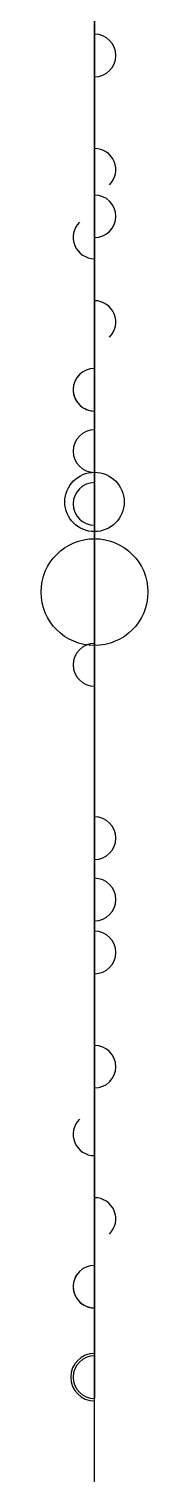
# Model space of a CAD drawing. Header units: millimetres. Extents: x 517 to 522, y -150 to 348.
# Drawn here: x 517.1 to 521.6, y -149.6 to -88.4 of the extents above; entities that cross this region are included whole.
import ezdxf

# ---------------------------------------------------------------- set-up
doc = ezdxf.new("R2010")
doc.units = ezdxf.units.MM
doc.layers.add('f', color=7, linetype='CONTINUOUS')

msp = doc.modelspace()

# ---------------------------------------------------------------- linework, layer by layer
at = {"layer": 'f'}
for p, q in [((519.396, -149.594, 143.903), (519.396, 348.406, 143.903)), ((519.396, -149.594, -462.597), (519.396, 348.406, -462.597)), ((519.396, -74.496, 55.844), (519.396, -88.581, 84.536)), ((519.396, -74.496, 17.344), (519.396, -88.581, 46.036)), ((519.396, -74.496, -175.156), (519.396, -88.581, -146.464)), ((519.396, -74.496, -213.656), (519.396, -88.581, -184.964)), ((519.396, -74.496, -98.156), (519.396, -88.581, -69.464)), ((519.396, -74.496, -136.656), (519.396, -88.581, -107.964)), ((519.396, -74.496, -59.656), (519.396, -88.581, -30.964)), ((519.396, -74.496, -21.156), (519.396, -88.581, 7.536)), ((519.396, -75.394, -444.097), (519.396, -99.108, -444.097)), ((519.396, -99.108, -446.097), (519.396, -75.394, -446.097)), ((519.396, -99.108, -407.597), (519.396, -75.394, -407.597)), ((519.396, -75.394, -405.597), (519.396, -99.108, -405.597)), ((519.396, -99.108, -369.097), (519.396, -75.394, -369.097)), ((519.396, -75.394, -367.097), (519.396, -99.108, -367.097)), ((519.396, -99.108, -330.597), (519.396, -75.394, -330.597)), ((519.396, -75.394, -328.597), (519.396, -99.108, -328.597)), ((519.396, -75.394, 94.903), (519.396, -99.108, 94.903)), ((519.396, -99.108, 92.903), (519.396, -75.394, 92.903)), ((519.396, -103.564, 54.403), (519.396, -75.394, 54.403)), ((519.396, -103.564, 15.903), (519.396, -75.394, 15.903)), ((519.396, -103.564, -176.597), (519.396, -75.394, -176.597)), ((519.396, -103.564, -215.097), (519.396, -75.394, -215.097)), ((519.396, -103.564, -99.597), (519.396, -75.394, -99.597)), ((519.396, -103.564, -138.097), (519.396, -75.394, -138.097)), ((519.396, -103.564, -61.097), (519.396, -75.394, -61.097)), ((519.396, -103.564, -22.597), (519.396, -75.394, -22.597)), ((519.396, -99.108, -253.597), (519.396, -75.394, -253.597)), ((519.396, -75.394, -251.597), (519.396, -99.108, -251.597)), ((519.396, -99.108, -292.097), (519.396, -75.394, -292.097)), ((519.396, -75.394, -290.097), (519.396, -99.108, -290.097)), ((519.396, -80.916, -440.656), (519.396, -88.581, -425.041)), ((519.396, -80.916, -402.156), (519.396, -88.581, -386.541)), ((519.396, -80.916, -325.156), (519.396, -88.581, -309.541)), ((519.396, -80.916, -363.656), (519.396, -88.581, -348.041)), ((519.396, -80.916, 98.344), (519.396, -88.581, 113.959)), ((519.396, -80.916, -286.656), (519.396, -88.581, -271.041)), ((519.396, -80.916, -248.156), (519.396, -88.581, -232.541)), ((519.396, -97.145, -442.097), (519.396, -81.813, -442.097)), ((519.396, -97.145, -403.597), (519.396, -81.813, -403.597)), ((519.396, -97.145, -326.597), (519.396, -81.813, -326.597)), ((519.396, -97.145, -365.097), (519.396, -81.813, -365.097)), ((519.396, -97.145, 96.903), (519.396, -81.813, 96.903)), ((519.396, -97.145, -288.097), (519.396, -81.813, -288.097)), ((519.396, -97.145, -249.597), (519.396, -81.813, -249.597)), ((519.396, -102.667, -445.538), (519.396, -88.581, -416.845)), ((519.396, -102.667, -407.038), (519.396, -88.581, -378.345)), ((519.396, -102.667, -368.538), (519.396, -88.581, -339.845)), ((519.396, -102.667, -330.038), (519.396, -88.581, -301.345)), ((519.396, -102.667, 93.462), (519.396, -88.581, 122.155)), ((519.396, -102.667, -253.038), (519.396, -88.581, -224.345)), ((519.396, -102.667, -291.538), (519.396, -88.581, -262.845)), ((519.396, -90.377, -425.041), (519.396, -98.042, -440.656)), ((519.396, -90.377, -415.964), (519.396, -104.462, -444.656)), ((519.396, -90.377, -377.464), (519.396, -104.462, -406.156)), ((519.396, -90.377, -386.541), (519.396, -98.042, -402.156)), ((519.396, -90.377, -338.964), (519.396, -104.462, -367.656)), ((519.396, -90.377, -309.541), (519.396, -98.042, -325.156)), ((519.396, -90.377, -300.464), (519.396, -104.462, -329.156)), ((519.396, -90.377, -348.041), (519.396, -98.042, -363.656)), ((519.396, -90.377, 113.959), (519.396, -98.042, 98.344)), ((519.396, -90.377, 123.036), (519.396, -104.462, 94.344)), ((519.396, -90.377, 84.536), (519.396, -104.462, 55.844)), ((519.396, -90.377, 46.036), (519.396, -104.462, 17.344)), ((519.396, -90.377, -146.464), (519.396, -104.462, -175.156)), ((519.396, -90.377, -184.964), (519.396, -104.462, -213.656)), ((519.396, -90.377, -69.464), (519.396, -104.462, -98.156)), ((519.396, -90.377, -107.964), (519.396, -104.462, -136.656)), ((519.396, -90.377, -30.964), (519.396, -104.462, -59.656)), ((519.396, -90.377, 7.536), (519.396, -104.462, -21.156)), ((519.396, -90.377, -271.041), (519.396, -98.042, -286.656)), ((519.396, -90.377, -223.464), (519.396, -104.462, -252.156)), ((519.396, -90.377, -232.541), (519.396, -98.042, -248.156)), ((519.396, -90.377, -261.964), (519.396, -104.462, -290.656)), ((519.396, -107.481, -403.23), (519.396, -93.396, -374.538)), ((519.396, -107.481, -326.23), (519.396, -93.396, -297.538)), ((519.396, -107.481, 97.27), (519.396, -93.396, 125.962)), ((519.396, -107.481, -249.23), (519.396, -93.396, -220.538)), ((519.396, -118.008, -413.597), (519.396, -94.294, -413.597)), ((519.396, -94.294, -411.597), (519.396, -118.008, -411.597)), ((519.396, -94.294, -373.097), (519.396, -122.464, -373.097)), ((519.396, -94.294, -296.097), (519.396, -122.464, -296.097)), ((519.396, -118.008, -336.597), (519.396, -94.294, -336.597)), ((519.396, -94.294, -334.597), (519.396, -118.008, -334.597)), ((519.396, -94.294, 127.403), (519.396, -122.464, 127.403)), ((519.396, -118.008, 86.903), (519.396, -94.294, 86.903)), ((519.396, -94.294, 88.903), (519.396, -118.008, 88.903)), ((519.396, -118.008, 48.403), (519.396, -94.294, 48.403)), ((519.396, -94.294, 50.403), (519.396, -118.008, 50.403)), ((519.396, -118.008, -105.597), (519.396, -94.294, -105.597)), ((519.396, -94.294, -103.597), (519.396, -118.008, -103.597)), ((519.396, -118.008, -67.097), (519.396, -94.294, -67.097)), ((519.396, -94.294, -65.097), (519.396, -118.008, -65.097)), ((519.396, -118.008, -182.597), (519.396, -94.294, -182.597)), ((519.396, -94.294, -180.597), (519.396, -118.008, -180.597)), ((519.396, -118.008, -144.097), (519.396, -94.294, -144.097)), ((519.396, -94.294, -142.097), (519.396, -118.008, -142.097)), ((519.396, -118.008, -28.597), (519.396, -94.294, -28.597)), ((519.396, -94.294, -26.597), (519.396, -118.008, -26.597)), ((519.396, -118.008, 9.903), (519.396, -94.294, 9.903)), ((519.396, -94.294, 11.903), (519.396, -118.008, 11.903)), ((519.396, -118.008, -259.597), (519.396, -94.294, -259.597)), ((519.396, -94.294, -257.597), (519.396, -118.008, -257.597)), ((519.396, -94.294, -219.097), (519.396, -122.464, -219.097)), ((519.396, -105.253, -437.191), (519.396, -95.36, -417.038)), ((519.396, -105.253, -360.191), (519.396, -95.36, -340.038)), ((519.396, -105.253, 63.309), (519.396, -95.36, 83.462)), ((519.396, -105.253, 24.809), (519.396, -95.36, 44.962)), ((519.396, -105.253, -129.191), (519.396, -95.36, -109.038)), ((519.396, -105.253, -90.691), (519.396, -95.36, -70.538)), ((519.396, -105.253, -206.191), (519.396, -95.36, -186.038)), ((519.396, -105.253, -167.691), (519.396, -95.36, -147.538)), ((519.396, -105.253, -52.191), (519.396, -95.36, -32.038)), ((519.396, -105.253, -13.691), (519.396, -95.36, 6.462)), ((519.396, -105.253, -283.191), (519.396, -95.36, -263.038)), ((519.396, -97.155, -416.156), (519.396, -107.049, -436.31)), ((519.396, -97.155, -339.156), (519.396, -107.049, -359.31)), ((519.396, -97.155, 84.344), (519.396, -107.049, 64.19)), ((519.396, -97.155, 45.844), (519.396, -107.049, 25.69)), ((519.396, -97.155, -108.156), (519.396, -107.049, -128.31)), ((519.396, -97.155, -69.656), (519.396, -107.049, -89.81)), ((519.396, -97.155, -185.156), (519.396, -107.049, -205.31)), ((519.396, -97.155, -146.656), (519.396, -107.049, -166.81)), ((519.396, -97.155, -31.156), (519.396, -107.049, -51.31)), ((519.396, -97.155, 7.344), (519.396, -107.049, -12.81)), ((519.396, -97.155, -262.156), (519.396, -107.049, -282.31)), ((519.396, -107.481, -432.653), (519.396, -99.816, -417.038)), ((519.396, -107.481, -355.653), (519.396, -99.816, -340.038)), ((519.396, -107.481, 67.847), (519.396, -99.816, 83.462)), ((519.396, -107.481, 29.347), (519.396, -99.816, 44.962)), ((519.396, -107.481, -163.153), (519.396, -99.816, -147.538)), ((519.396, -107.481, -201.653), (519.396, -99.816, -186.038)), ((519.396, -107.481, -86.153), (519.396, -99.816, -70.538)), ((519.396, -107.481, -124.653), (519.396, -99.816, -109.038)), ((519.396, -107.481, -47.653), (519.396, -99.816, -32.038)), ((519.396, -107.481, -9.153), (519.396, -99.816, 6.462)), ((519.396, -107.481, -278.653), (519.396, -99.816, -263.038)), ((519.396, -100.713, -415.597), (519.396, -116.045, -415.597)), ((519.396, -100.713, -338.597), (519.396, -116.045, -338.597)), ((519.396, -100.713, 84.903), (519.396, -116.045, 84.903)), ((519.396, -100.713, 46.403), (519.396, -116.045, 46.403)), ((519.396, -100.713, -146.097), (519.396, -116.045, -146.097)), ((519.396, -100.713, -184.597), (519.396, -116.045, -184.597)), ((519.396, -100.713, -69.097), (519.396, -116.045, -69.097)), ((519.396, -100.713, -107.597), (519.396, -116.045, -107.597)), ((519.396, -100.713, -30.597), (519.396, -116.045, -30.597)), ((519.396, -100.713, 7.903), (519.396, -116.045, 7.903)), ((519.396, -100.713, -261.597), (519.396, -116.045, -261.597)), ((519.396, -107.481, -440.849), (519.396, -121.567, -412.156)), ((519.396, -107.481, -363.849), (519.396, -121.567, -335.156)), ((519.396, -107.481, 59.651), (519.396, -121.567, 88.344)), ((519.396, -107.481, 21.151), (519.396, -121.567, 49.844)), ((519.396, -107.481, -171.349), (519.396, -121.567, -142.656)), ((519.396, -107.481, -209.849), (519.396, -121.567, -181.156)), ((519.396, -107.481, -94.349), (519.396, -121.567, -65.656)), ((519.396, -107.481, -132.849), (519.396, -121.567, -104.156)), ((519.396, -107.481, -55.849), (519.396, -121.567, -27.156)), ((519.396, -107.481, -17.349), (519.396, -121.567, 11.344)), ((519.396, -107.481, -286.849), (519.396, -121.567, -258.156)), ((519.396, -116.942, -417.038), (519.396, -109.277, -432.653)), ((519.396, -123.362, -413.038), (519.396, -109.277, -441.73)), ((519.396, -123.362, -374.538), (519.396, -109.277, -403.23)), ((519.396, -123.362, -336.038), (519.396, -109.277, -364.73)), ((519.396, -116.942, -340.038), (519.396, -109.277, -355.653)), ((519.396, -123.362, -297.538), (519.396, -109.277, -326.23)), ((519.396, -123.362, 125.962), (519.396, -109.277, 97.27)), ((519.396, -116.942, 83.462), (519.396, -109.277, 67.847)), ((519.396, -123.362, 87.462), (519.396, -109.277, 58.77)), ((519.396, -116.942, 44.962), (519.396, -109.277, 29.347)), ((519.396, -123.362, 48.962), (519.396, -109.277, 20.27)), ((519.396, -116.942, -147.538), (519.396, -109.277, -163.153)), ((519.396, -123.362, -143.538), (519.396, -109.277, -172.23)), ((519.396, -116.942, -186.038), (519.396, -109.277, -201.653)), ((519.396, -123.362, -182.038), (519.396, -109.277, -210.73)), ((519.396, -116.942, -70.538), (519.396, -109.277, -86.153)), ((519.396, -123.362, -66.538), (519.396, -109.277, -95.23)), ((519.396, -116.942, -109.038), (519.396, -109.277, -124.653)), ((519.396, -123.362, -105.038), (519.396, -109.277, -133.73)), ((519.396, -123.362, -28.038), (519.396, -109.277, -56.73)), ((519.396, -116.942, -32.038), (519.396, -109.277, -47.653)), ((519.396, -123.362, 10.462), (519.396, -109.277, -18.23)), ((519.396, -116.942, 6.462), (519.396, -109.277, -9.153)), ((519.396, -123.362, -220.538), (519.396, -109.277, -249.23)), ((519.396, -116.942, -263.038), (519.396, -109.277, -278.653)), ((519.396, -123.362, -259.038), (519.396, -109.277, -287.73)), ((519.396, -112.296, -444.656), (519.396, -126.381, -415.964)), ((519.396, -112.296, -367.656), (519.396, -126.381, -338.964)), ((519.396, -112.296, -175.156), (519.396, -126.381, -146.464)), ((519.396, -112.296, -213.656), (519.396, -126.381, -184.964)), ((519.396, -112.296, -98.156), (519.396, -126.381, -69.464)), ((519.396, -112.296, -290.656), (519.396, -126.381, -261.964)), ((519.396, -141.364, -446.097), (519.396, -113.194, -446.097)), ((519.396, -113.194, -405.597), (519.396, -136.908, -405.597)), ((519.396, -136.908, -407.597), (519.396, -113.194, -407.597)), ((519.396, -141.364, -369.097), (519.396, -113.194, -369.097)), ((519.396, -136.908, -330.597), (519.396, -113.194, -330.597)), ((519.396, -113.194, -328.597), (519.396, -136.908, -328.597)), ((519.396, -113.194, 94.903), (519.396, -136.908, 94.903)), ((519.396, -136.908, 92.903), (519.396, -113.194, 92.903)), ((519.396, -113.194, 56.403), (519.396, -136.908, 56.403)), ((519.396, -136.908, 54.403), (519.396, -113.194, 54.403)), ((519.396, -113.194, 17.903), (519.396, -136.908, 17.903)), ((519.396, -136.908, 15.903), (519.396, -113.194, 15.903)), ((519.396, -141.364, -176.597), (519.396, -113.194, -176.597)), ((519.396, -141.364, -215.097), (519.396, -113.194, -215.097)), ((519.396, -141.364, -99.597), (519.396, -113.194, -99.597)), ((519.396, -136.908, -138.097), (519.396, -113.194, -138.097)), ((519.396, -113.194, -136.097), (519.396, -136.908, -136.097)), ((519.396, -113.194, -59.097), (519.396, -136.908, -59.097)), ((519.396, -136.908, -61.097), (519.396, -113.194, -61.097)), ((519.396, -113.194, -20.597), (519.396, -136.908, -20.597)), ((519.396, -136.908, -22.597), (519.396, -113.194, -22.597)), ((519.396, -136.908, -253.597), (519.396, -113.194, -253.597)), ((519.396, -113.194, -251.597), (519.396, -136.908, -251.597)), ((519.396, -141.364, -292.097), (519.396, -113.194, -292.097)), ((519.396, -114.26, -402.156), (519.396, -124.153, -382.003)), ((519.396, -114.26, -325.156), (519.396, -124.153, -305.003)), ((519.396, -114.26, 98.344), (519.396, -124.153, 118.497)), ((519.396, -114.26, 59.844), (519.396, -124.153, 79.997)), ((519.396, -114.26, 21.344), (519.396, -124.153, 41.497)), ((519.396, -114.26, -132.656), (519.396, -124.153, -112.503)), ((519.396, -114.26, -55.656), (519.396, -124.153, -35.503)), ((519.396, -114.26, -17.156), (519.396, -124.153, 2.997)), ((519.396, -114.26, -248.156), (519.396, -124.153, -228.003)), ((519.396, -125.949, -382.884), (519.396, -116.055, -403.038)), ((519.396, -125.949, -305.884), (519.396, -116.055, -326.038)), ((519.396, -125.949, 117.616), (519.396, -116.055, 97.462)), ((519.396, -125.949, 79.116), (519.396, -116.055, 58.962)), ((519.396, -125.949, 40.616), (519.396, -116.055, 20.462)), ((519.396, -125.949, -113.384), (519.396, -116.055, -133.538)), ((519.396, -125.949, -36.384), (519.396, -116.055, -56.538)), ((519.396, -125.949, 2.116), (519.396, -116.055, -18.038)), ((519.396, -125.949, -228.884), (519.396, -116.055, -249.038)), ((519.396, -118.716, -402.156), (519.396, -126.381, -386.541)), ((519.396, -118.716, -325.156), (519.396, -126.381, -309.541)), ((519.396, -118.716, 98.344), (519.396, -126.381, 113.959)), ((519.396, -118.716, 59.844), (519.396, -126.381, 75.459)), ((519.396, -118.716, 21.344), (519.396, -126.381, 36.959)), ((519.396, -118.716, -132.656), (519.396, -126.381, -117.041)), ((519.396, -118.716, -55.656), (519.396, -126.381, -40.041)), ((519.396, -118.716, -17.156), (519.396, -126.381, -1.541)), ((519.396, -118.716, -248.156), (519.396, -126.381, -232.541)), ((519.396, -134.945, -403.597), (519.396, -119.613, -403.597)), ((519.396, -134.945, -326.597), (519.396, -119.613, -326.597)), ((519.396, -134.945, 96.903), (519.396, -119.613, 96.903)), ((519.396, -134.945, 58.403), (519.396, -119.613, 58.403)), ((519.396, -134.945, 19.903), (519.396, -119.613, 19.903)), ((519.396, -134.945, -134.097), (519.396, -119.613, -134.097)), ((519.396, -134.945, -57.097), (519.396, -119.613, -57.097)), ((519.396, -134.945, -18.597), (519.396, -119.613, -18.597)), ((519.396, -134.945, -249.597), (519.396, -119.613, -249.597)), ((519.396, -140.467, -407.038), (519.396, -126.381, -378.345)), ((519.396, -140.467, -330.038), (519.396, -126.381, -301.345)), ((519.396, -140.467, 93.462), (519.396, -126.381, 122.155)), ((519.396, -140.467, 54.962), (519.396, -126.381, 83.655)), ((519.396, -140.467, 16.462), (519.396, -126.381, 45.155)), ((519.396, -140.467, -137.538), (519.396, -126.381, -108.845)), ((519.396, -140.467, -60.538), (519.396, -126.381, -31.845)), ((519.396, -140.467, -22.038), (519.396, -126.381, 6.655)), ((519.396, -140.467, -253.038), (519.396, -126.381, -224.345)), ((519.396, -128.177, -415.964), (519.396, -142.262, -444.656)), ((519.396, -128.177, -386.541), (519.396, -135.842, -402.156)), ((519.396, -128.177, -377.464), (519.396, -142.262, -406.156)), ((519.396, -128.177, -300.464), (519.396, -142.262, -329.156)), ((519.396, -128.177, -309.541), (519.396, -135.842, -325.156)), ((519.396, -128.177, -338.964), (519.396, -142.262, -367.656)), ((519.396, -128.177, 123.036), (519.396, -142.262, 94.344)), ((519.396, -128.177, 113.959), (519.396, -135.842, 98.344)), ((519.396, -128.177, 75.459), (519.396, -135.842, 59.844)), ((519.396, -128.177, 84.536), (519.396, -142.262, 55.844)), ((519.396, -128.177, 36.959), (519.396, -135.842, 21.344)), ((519.396, -128.177, 46.036), (519.396, -142.262, 17.344)), ((519.396, -128.177, -107.964), (519.396, -142.262, -136.656)), ((519.396, -128.177, -117.041), (519.396, -135.842, -132.656)), ((519.396, -128.177, -146.464), (519.396, -142.262, -175.156)), ((519.396, -128.177, -184.964), (519.396, -142.262, -213.656)), ((519.396, -128.177, -69.464), (519.396, -142.262, -98.156)), ((519.396, -128.177, -30.964), (519.396, -142.262, -59.656)), ((519.396, -128.177, -40.041), (519.396, -135.842, -55.656)), ((519.396, -128.177, 7.536), (519.396, -142.262, -21.156)), ((519.396, -128.177, -1.541), (519.396, -135.842, -17.156)), ((519.396, -128.177, -261.964), (519.396, -142.262, -290.656)), ((519.396, -128.177, -232.541), (519.396, -135.842, -248.156)), ((519.396, -128.177, -223.464), (519.396, -142.262, -252.156)), ((519.396, -144.281, -439.693), (519.396, -131.196, -413.038)), ((519.396, -144.281, -401.193), (519.396, -131.196, -374.538)), ((519.396, -144.281, -362.693), (519.396, -131.196, -336.038)), ((519.396, -144.281, -324.193), (519.396, -131.196, -297.538)), ((519.396, -144.281, 99.307), (519.396, -131.196, 125.962)), ((519.396, -144.281, 60.807), (519.396, -131.196, 87.462)), ((519.396, -144.281, 22.307), (519.396, -131.196, 48.962)), ((519.396, -144.281, -93.193), (519.396, -131.196, -66.538)), ((519.396, -144.281, -170.193), (519.396, -131.196, -143.538)), ((519.396, -144.281, -131.693), (519.396, -131.196, -105.038)), ((519.396, -144.281, -208.693), (519.396, -131.196, -182.038)), ((519.396, -144.281, -54.693), (519.396, -131.196, -28.038)), ((519.396, -144.281, -16.193), (519.396, -131.196, 10.462)), ((519.396, -144.281, -247.193), (519.396, -131.196, -220.538)), ((519.396, -144.281, -285.693), (519.396, -131.196, -259.038)), ((519.396, -132.991, -412.156), (519.396, -146.077, -438.812)), ((519.396, -132.991, -373.656), (519.396, -146.077, -400.312)), ((519.396, -132.991, -335.156), (519.396, -146.077, -361.812)), ((519.396, -132.991, -296.656), (519.396, -146.077, -323.312)), ((519.396, -132.991, 126.844), (519.396, -146.077, 100.188)), ((519.396, -132.991, 88.344), (519.396, -146.077, 61.688)), ((519.396, -132.991, 49.844), (519.396, -146.077, 23.188)), ((519.396, -132.991, -65.656), (519.396, -146.077, -92.312)), ((519.396, -132.991, -142.656), (519.396, -146.077, -169.312)), ((519.396, -132.991, -104.156), (519.396, -146.077, -130.812)), ((519.396, -132.991, -181.156), (519.396, -146.077, -207.812)), ((519.396, -132.991, -27.156), (519.396, -146.077, -53.812)), ((519.396, -132.991, 11.344), (519.396, -146.077, -15.312)), ((519.396, -132.991, -219.656), (519.396, -146.077, -246.312)), ((519.396, -132.991, -258.156), (519.396, -146.077, -284.812)), ((519.396, -136.55, -411.597), (519.396, -145.179, -411.597)), ((519.396, -145.179, -413.597), (519.396, -136.55, -413.597)), ((519.396, -136.55, -373.097), (519.396, -145.179, -373.097)), ((519.396, -145.179, -375.097), (519.396, -136.55, -375.097)), ((519.396, -145.179, -298.097), (519.396, -136.55, -298.097)), ((519.396, -136.55, -296.097), (519.396, -145.179, -296.097)), ((519.396, -145.179, -336.597), (519.396, -136.55, -336.597)), ((519.396, -136.55, -334.597), (519.396, -145.179, -334.597)), ((519.396, -145.179, 125.403), (519.396, -136.55, 125.403)), ((519.396, -136.55, 127.403), (519.396, -145.179, 127.403)), ((519.396, -145.179, 86.903), (519.396, -136.55, 86.903)), ((519.396, -136.55, 88.903), (519.396, -145.179, 88.903)), ((519.396, -145.179, 48.403), (519.396, -136.55, 48.403)), ((519.396, -136.55, 50.403), (519.396, -145.179, 50.403)), ((519.396, -145.179, -182.597), (519.396, -136.55, -182.597)), ((519.396, -136.55, -180.597), (519.396, -145.179, -180.597)), ((519.396, -145.179, -105.597), (519.396, -136.55, -105.597)), ((519.396, -136.55, -103.597), (519.396, -145.179, -103.597)), ((519.396, -145.179, -144.097), (519.396, -136.55, -144.097)), ((519.396, -136.55, -142.097), (519.396, -145.179, -142.097)), ((519.396, -145.179, -67.097), (519.396, -136.55, -67.097)), ((519.396, -136.55, -65.097), (519.396, -145.179, -65.097)), ((519.396, -145.179, -28.597), (519.396, -136.55, -28.597)), ((519.396, -136.55, -26.597), (519.396, -145.179, -26.597)), ((519.396, -145.179, 9.903), (519.396, -136.55, 9.903)), ((519.396, -136.55, 11.903), (519.396, -145.179, 11.903)), ((519.396, -145.179, -259.597), (519.396, -136.55, -259.597)), ((519.396, -136.55, -257.597), (519.396, -145.179, -257.597)), ((519.396, -145.179, -221.097), (519.396, -136.55, -221.097)), ((519.396, -136.55, -219.097), (519.396, -145.179, -219.097)), ((519.396, -144.281, -430.616), (519.396, -137.616, -417.038)), ((519.396, -144.281, -392.116), (519.396, -137.616, -378.538)), ((519.396, -144.281, -353.616), (519.396, -137.616, -340.038)), ((519.396, -144.281, -315.116), (519.396, -137.616, -301.538)), ((519.396, -144.281, 108.384), (519.396, -137.616, 121.962)), ((519.396, -144.281, 69.884), (519.396, -137.616, 83.462)), ((519.396, -144.281, 31.384), (519.396, -137.616, 44.962)), ((519.396, -144.281, -161.116), (519.396, -137.616, -147.538)), ((519.396, -144.281, -84.116), (519.396, -137.616, -70.538)), ((519.396, -144.281, -122.616), (519.396, -137.616, -109.038)), ((519.396, -144.281, -199.616), (519.396, -137.616, -186.038)), ((519.396, -144.281, -45.616), (519.396, -137.616, -32.038)), ((519.396, -144.281, -7.116), (519.396, -137.616, 6.462)), ((519.396, -144.281, -238.116), (519.396, -137.616, -224.538)), ((519.396, -144.281, -276.616), (519.396, -137.616, -263.038)), ((519.396, -138.513, -415.597), (519.396, -145.179, -415.597)), ((519.396, -138.513, -377.097), (519.396, -145.179, -377.097)), ((519.396, -138.513, -338.597), (519.396, -145.179, -338.597)), ((519.396, -138.513, -300.097), (519.396, -145.179, -300.097)), ((519.396, -138.513, 123.403), (519.396, -145.179, 123.403)), ((519.396, -138.513, 84.903), (519.396, -145.179, 84.903)), ((519.396, -138.513, 46.403), (519.396, -145.179, 46.403)), ((519.396, -138.513, -146.097), (519.396, -145.179, -146.097)), ((519.396, -138.513, -69.097), (519.396, -145.179, -69.097)), ((519.396, -138.513, -107.597), (519.396, -145.179, -107.597)), ((519.396, -138.513, -184.597), (519.396, -145.179, -184.597)), ((519.396, -138.513, -30.597), (519.396, -145.179, -30.597)), ((519.396, -138.513, 7.903), (519.396, -145.179, 7.903)), ((519.396, -138.513, -223.097), (519.396, -145.179, -223.097)), ((519.396, -138.513, -261.597), (519.396, -145.179, -261.597)), ((519.396, -146.179, -416.597), (519.396, -146.179, -430.175)), ((519.396, -146.179, -378.097), (519.396, -146.179, -391.675)), ((519.396, -146.179, -339.597), (519.396, -146.179, -353.175)), ((519.396, -146.179, -301.097), (519.396, -146.179, -314.675)), ((519.396, -146.179, 122.403), (519.396, -146.179, 108.825)), ((519.396, -146.179, 83.903), (519.396, -146.179, 70.325)), ((519.396, -146.179, 45.403), (519.396, -146.179, 31.825)), ((519.396, -146.179, -147.097), (519.396, -146.179, -160.675)), ((519.396, -146.179, -70.097), (519.396, -146.179, -83.675)), ((519.396, -146.179, -108.597), (519.396, -146.179, -122.175)), ((519.396, -146.179, -185.597), (519.396, -146.179, -199.175)), ((519.396, -146.179, -31.597), (519.396, -146.179, -45.175)), ((519.396, -146.179, 6.903), (519.396, -146.179, -6.675)), ((519.396, -146.179, -224.097), (519.396, -146.179, -237.675)), ((519.396, -146.179, -262.597), (519.396, -146.179, -276.175)), ((519.396, -149.594, -462.597), (519.396, -149.594, 143.903))]:
    msp.add_line(p, q, dxfattribs=at)
for centre, radius in [((519.396, -108.294, -138.597), 1.25), ((519.396, -112.094, 133.903), 2.25), ((519.396, -112.094, -452.597), 2.25)]:
    msp.add_circle(centre, radius, dxfattribs=at)
for centre, radius, start, end in [((519.396, -89.479, -425.482), 0.898, -90, 90), ((519.396, -89.479, -416.405), 0.898, -90, 90), ((519.396, -89.479, -377.905), 0.898, -90, 90), ((519.396, -89.479, -386.982), 0.898, -90, 90), ((519.396, -89.479, -339.405), 0.898, -90, 90), ((519.396, -89.479, -309.982), 0.898, -90, 90), ((519.396, -89.479, -300.905), 0.898, -90, 90), ((519.396, -89.479, -348.482), 0.898, -90, 90), ((519.396, -89.479, 113.518), 0.898, -90, 90), ((519.396, -89.479, 122.595), 0.898, -90, 90), ((519.396, -89.479, 84.095), 0.898, -90, 90), ((519.396, -89.479, 45.595), 0.898, -90, 90), ((519.396, -89.479, -146.905), 0.898, -90, 90), ((519.396, -89.479, -185.405), 0.898, -90, 90), ((519.396, -89.479, -69.905), 0.898, -90, 90), ((519.396, -89.479, -108.405), 0.898, -90, 90), ((519.396, -89.479, -31.405), 0.898, -90, 90), ((519.396, -89.479, 7.095), 0.898, -90, 90), ((519.396, -89.479, -271.482), 0.898, -90, 90), ((519.396, -89.479, -223.905), 0.898, -90, 90), ((519.396, -89.479, -232.982), 0.898, -90, 90), ((519.396, -89.479, -262.405), 0.898, -90, 90), ((519.396, -94.294, -374.097), 0.898, -45.00001, 90), ((519.396, -94.294, -297.097), 0.898, -45.00001, 90), ((519.396, -94.294, 126.403), 0.898, -45.00001, 90), ((519.396, -94.294, -220.097), 0.898, -45.00001, 90), ((519.396, -94.294, -412.597), 0.000000129, -45, 135), ((519.396, -94.294, -335.597), 0.000000129, -45, 135), ((519.396, -94.294, 87.903), 0.000000129, -45, 135), ((519.396, -94.294, 49.403), 0.000000129, -45, 135), ((519.396, -94.294, -104.597), 0.000000129, -45, 135), ((519.396, -94.294, -66.097), 0.000000129, -45, 135), ((519.396, -94.294, -181.597), 0.000000129, -45, 135), ((519.396, -94.294, -143.097), 0.000000129, -45, 135), ((519.396, -94.294, -27.597), 0.000000129, -45, 135), ((519.396, -94.294, 10.903), 0.000000129, -45, 135), ((519.396, -94.294, -258.597), 0.000000129, -45, 135), ((519.396, -96.257, -416.597), 0.898, -90, 90), ((519.396, -96.257, -339.597), 0.898, -90, 90), ((519.396, -96.257, 83.903), 0.898, -90, 90), ((519.396, -96.257, 45.403), 0.898, -90, 90), ((519.396, -96.257, -108.597), 0.898, -90, 90), ((519.396, -96.257, -70.097), 0.898, -90, 90), ((519.396, -96.257, -185.597), 0.898, -90, 90), ((519.396, -96.257, -147.097), 0.898, -90, 90), ((519.396, -96.257, -31.597), 0.898, -90, 90), ((519.396, -96.257, 6.903), 0.898, -90, 90), ((519.396, -96.257, -262.597), 0.898, -90, 90), ((519.396, -97.145, -441.097), 0.898, 134.99999, -90), ((519.396, -97.145, -402.597), 0.898, 134.99999, -90), ((519.396, -97.145, -325.597), 0.898, 134.99999, -90), ((519.396, -97.145, -364.097), 0.898, 134.99999, -90), ((519.396, -97.145, 97.903), 0.898, 134.99999, -90), ((519.396, -97.145, -287.097), 0.898, 135.00005, -90), ((519.396, -97.145, -248.597), 0.898, 134.99999, -90), ((519.396, -99.108, -445.097), 0.000000129, 135, -45), ((519.396, -99.108, -406.597), 0.000000129, 134.99967, -45), ((519.396, -99.108, -368.097), 0.000000129, 134.99967, -45), ((519.396, -99.108, -329.597), 0.000000129, 134.99967, -45), ((519.396, -99.108, 93.903), 0.000000129, 135, -45), ((519.396, -99.108, -252.597), 0.000000129, 134.99967, -45), ((519.396, -99.108, -291.097), 0.000000129, 134.99968, -45), ((519.396, -100.713, -416.597), 0.898, -44.99963, 90), ((519.396, -100.713, -339.597), 0.898, -44.99963, 90), ((519.396, -100.713, 83.903), 0.898, -45.00026, 90), ((519.396, -100.713, 45.403), 0.898, -44.99995, 90), ((519.396, -100.713, -147.097), 0.898, -44.99995, 90), ((519.396, -100.713, -185.597), 0.898, -44.99963, 90), ((519.396, -100.713, -70.097), 0.898, -45.00026, 90), ((519.396, -100.713, -108.597), 0.898, -44.99995, 90), ((519.396, -100.713, -31.597), 0.898, -44.99995, 90), ((519.396, -100.713, 6.903), 0.898, -44.99995, 90), ((519.396, -100.713, -262.597), 0.898, -44.99963, 90), ((519.396, -103.564, -445.097), 0.898, 90, -90), ((519.396, -103.564, -406.597), 0.898, 90, -90), ((519.396, -103.564, -368.097), 0.898, 90, -90), ((519.396, -103.564, -329.597), 0.898, 90, -90), ((519.396, -103.564, 93.903), 0.898, 90, -90), ((519.396, -103.564, -252.597), 0.898, 90, -90), ((519.396, -103.564, -291.097), 0.898, 90, -90), ((519.396, -103.564, 55.403), 0.898, 135.00005, -90), ((519.396, -103.564, 16.903), 0.898, 135.00005, -90), ((519.396, -103.564, -175.597), 0.898, 135.00005, -90), ((519.396, -103.564, -214.097), 0.898, 135.00005, -90), ((519.396, -103.564, -98.597), 0.898, 135.00005, -90), ((519.396, -103.564, -137.097), 0.898, 135.00036, -90), ((519.396, -103.564, -60.097), 0.898, 135.00037, -90), ((519.396, -103.564, -21.597), 0.898, 135.00005, -90), ((519.396, -106.151, -436.751), 0.898, 90, -90), ((519.396, -106.151, -359.751), 0.898, 90, -90), ((519.396, -106.151, 63.749), 0.898, 90, -90), ((519.396, -106.151, 25.249), 0.898, 90, -90), ((519.396, -106.151, -128.751), 0.898, 90, -90), ((519.396, -106.151, -90.251), 0.898, 90, -90), ((519.396, -106.151, -205.751), 0.898, 90, -90), ((519.396, -106.151, -167.251), 0.898, 90, -90), ((519.396, -106.151, -51.751), 0.898, 90, -90), ((519.396, -106.151, -13.251), 0.898, 90, -90), ((519.396, -106.151, -282.751), 0.898, 90, -90), ((519.396, -108.379, -432.212), 0.898, 90, -90), ((519.396, -108.379, -441.289), 0.898, 90, -90), ((519.396, -108.379, -402.789), 0.898, 90, -90), ((519.396, -108.379, -364.289), 0.898, 90, -90), ((519.396, -108.379, -355.212), 0.898, 90, -90), ((519.396, -108.379, -325.789), 0.898, 90, -90), ((519.396, -108.379, 97.711), 0.898, 90, -90), ((519.396, -108.379, 68.288), 0.898, 90, -90), ((519.396, -108.379, 59.211), 0.898, 90, -90), ((519.396, -108.379, 29.788), 0.898, 90, -90), ((519.396, -108.379, 20.711), 0.898, 90, -90), ((519.396, -108.379, -162.712), 0.898, 90, -90), ((519.396, -108.379, -171.789), 0.898, 90, -90), ((519.396, -108.379, -201.212), 0.898, 90, -90), ((519.396, -108.379, -210.289), 0.898, 90, -90), ((519.396, -108.379, -85.712), 0.898, 90, -90), ((519.396, -108.379, -94.789), 0.898, 90, -90), ((519.396, -108.379, -124.212), 0.898, 90, -90), ((519.396, -108.379, -133.289), 0.898, 90, -90), ((519.396, -108.379, -56.289), 0.898, 90, -90), ((519.396, -108.379, -47.212), 0.898, 90, -90), ((519.396, -108.379, -17.789), 0.898, 90, -90), ((519.396, -108.379, -8.712), 0.898, 90, -90), ((519.396, -108.379, -248.789), 0.898, 90, -90), ((519.396, -108.379, -278.212), 0.898, 90, -90), ((519.396, -108.379, -287.289), 0.898, 90, -90), ((519.396, -113.194, -445.097), 0.000000129, 90, 135), ((519.396, -113.194, -406.597), 0.000000129, -45, 135), ((519.396, -113.194, -368.097), 0.000000129, 90, 135), ((519.396, -113.194, -329.597), 0.000000129, -45, 135), ((519.396, -113.194, 93.903), 0.000000129, -44.99963, 135), ((519.396, -113.194, 55.403), 0.000000129, -45, 135), ((519.396, -113.194, 16.903), 0.000000129, -45.00057, 135), ((519.396, -113.194, -175.597), 0.000000129, 90, 135), ((519.396, -113.194, -214.097), 0.000000129, 90, 135), ((519.396, -113.194, -98.597), 0.000000129, 90, 135), ((519.396, -113.194, -137.097), 0.000000129, -45, 135), ((519.396, -113.194, -60.097), 0.000000129, -45, 135), ((519.396, -113.194, -21.597), 0.000000129, -45, 135), ((519.396, -113.194, -252.597), 0.000000129, -45, 135), ((519.396, -113.194, -291.097), 0.000000129, 90, 135), ((519.396, -115.157, -402.597), 0.898, 90, -90), ((519.396, -115.157, -325.597), 0.898, 90, -90), ((519.396, -115.157, 97.903), 0.898, 90, -90), ((519.396, -115.157, 59.403), 0.898, 90, -90), ((519.396, -115.157, 20.903), 0.898, 90, -90), ((519.396, -115.157, -133.097), 0.898, 90, -90), ((519.396, -115.157, -56.097), 0.898, 90, -90), ((519.396, -115.157, -17.597), 0.898, 90, -90), ((519.396, -115.157, -248.597), 0.898, 90, -90), ((519.396, -116.045, -416.597), 0.000000129, -90, -45), ((519.396, -116.045, -339.597), 0.000000129, -90, -45), ((519.396, -116.045, 83.903), 0.000000129, -90, -45), ((519.396, -116.045, 45.403), 0.000000129, -90, -45), ((519.396, -116.045, -147.097), 0.000000129, -90, -45), ((519.396, -116.045, -185.597), 0.000000129, -90, -45), ((519.396, -116.045, -70.097), 0.000000129, -90, -45), ((519.396, -116.045, -108.597), 0.000000129, -90, -45), ((519.396, -116.045, -31.597), 0.000000129, -90, -45), ((519.396, -116.045, 6.903), 0.000000129, -90, -45), ((519.396, -116.045, -262.597), 0.000000129, -90, -45), ((519.396, -118.008, -412.597), 0.000000129, 135, -45), ((519.396, -118.008, -335.597), 0.000000129, 135, -45), ((519.396, -118.008, 87.903), 0.000000129, 135, -45), ((519.396, -118.008, 49.403), 0.000000129, 135, -45), ((519.396, -118.008, -104.597), 0.000000129, 135, -45), ((519.396, -118.008, -66.097), 0.000000129, 135, -45), ((519.396, -118.008, -181.597), 0.000000129, 135, -45), ((519.396, -118.008, -143.097), 0.000000129, 135, -45), ((519.396, -118.008, -27.597), 0.000000129, 134.99942, -45), ((519.396, -118.008, 10.903), 0.000000129, 135, -45), ((519.396, -118.008, -258.597), 0.000000129, 135, -45), ((519.396, -119.613, -402.597), 0.000000129, 90, 135), ((519.396, -119.613, -325.597), 0.000000129, 90, 135), ((519.396, -119.613, 97.903), 0.000000129, 90, 135), ((519.396, -119.613, 59.403), 0.000000129, 90, 135), ((519.396, -119.613, 20.903), 0.000000129, 90, 135), ((519.396, -119.613, -133.097), 0.000000129, 90, 135), ((519.396, -119.613, -56.097), 0.000000129, 90, 135), ((519.396, -119.613, -17.597), 0.000000129, 90, 135), ((519.396, -119.613, -248.597), 0.000000129, 90, 135), ((519.396, -122.464, -412.597), 0.898, -90, 90), ((519.396, -122.464, -335.597), 0.898, -90, 90), ((519.396, -122.464, 87.903), 0.898, -90, 90), ((519.396, -122.464, 49.403), 0.898, -90, 90), ((519.396, -122.464, -143.097), 0.898, -90, 90), ((519.396, -122.464, -181.597), 0.898, -90, 90), ((519.396, -122.464, -66.097), 0.898, -90, 90), ((519.396, -122.464, -104.597), 0.898, -90, 90), ((519.396, -122.464, -27.597), 0.898, -90, 90), ((519.396, -122.464, 10.903), 0.898, -90, 90), ((519.396, -122.464, -258.597), 0.898, -90, 90), ((519.396, -122.464, -374.097), 0.000000129, -90, -45), ((519.396, -122.464, -297.097), 0.000000129, -90, -45), ((519.396, -122.464, 126.403), 0.000000129, -90, -45), ((519.396, -122.464, -220.097), 0.000000129, -90, -45), ((519.396, -125.051, -382.443), 0.898, -90, 90), ((519.396, -125.051, -305.443), 0.898, -90, 90), ((519.396, -125.051, 118.057), 0.898, -90, 90), ((519.396, -125.051, 79.557), 0.898, -90, 90), ((519.396, -125.051, 41.057), 0.898, -90, 90), ((519.396, -125.051, -112.943), 0.898, -90, 90), ((519.396, -125.051, -35.943), 0.898, -90, 90), ((519.396, -125.051, 2.557), 0.898, -90, 90), ((519.396, -125.051, -228.443), 0.898, -90, 90), ((519.396, -127.279, -416.405), 0.898, -90, 90), ((519.396, -127.279, -386.982), 0.898, -90, 90), ((519.396, -127.279, -377.905), 0.898, -90, 90), ((519.396, -127.279, -300.905), 0.898, -90, 90), ((519.396, -127.279, -309.982), 0.898, -90, 90), ((519.396, -127.279, -339.405), 0.898, -90, 90), ((519.396, -127.279, 122.595), 0.898, -90, 90), ((519.396, -127.279, 113.518), 0.898, -90, 90), ((519.396, -127.279, 75.018), 0.898, -90, 90), ((519.396, -127.279, 84.095), 0.898, -90, 90), ((519.396, -127.279, 36.518), 0.898, -90, 90), ((519.396, -127.279, 45.595), 0.898, -90, 90), ((519.396, -127.279, -108.405), 0.898, -90, 90), ((519.396, -127.279, -117.482), 0.898, -90, 90), ((519.396, -127.279, -146.905), 0.898, -90, 90), ((519.396, -127.279, -185.405), 0.898, -90, 90), ((519.396, -127.279, -69.905), 0.898, -90, 90), ((519.396, -127.279, -31.405), 0.898, -90, 90), ((519.396, -127.279, -40.482), 0.898, -90, 90), ((519.396, -127.279, 7.095), 0.898, -90, 90), ((519.396, -127.279, -1.982), 0.898, -90, 90), ((519.396, -127.279, -262.405), 0.898, -90, 90), ((519.396, -127.279, -232.982), 0.898, -90, 90), ((519.396, -127.279, -223.905), 0.898, -90, 90), ((519.396, -132.094, -412.597), 0.898, -90, 90), ((519.396, -132.094, -374.097), 0.898, -90, 90), ((519.396, -132.094, -335.597), 0.898, -90, 90), ((519.396, -132.094, -297.097), 0.898, -90, 90), ((519.396, -132.094, 126.403), 0.898, -90, 90), ((519.396, -132.094, 87.903), 0.898, -90, 90), ((519.396, -132.094, 49.403), 0.898, -90, 90), ((519.396, -132.094, -66.097), 0.898, -90, 90), ((519.396, -132.094, -143.097), 0.898, -90, 90), ((519.396, -132.094, -104.597), 0.898, -90, 90), ((519.396, -132.094, -181.597), 0.898, -90, 90), ((519.396, -132.094, -27.597), 0.898, -90, 90), ((519.396, -132.094, 10.903), 0.898, -90, 90), ((519.396, -132.094, -220.097), 0.898, -90, 90), ((519.396, -132.094, -258.597), 0.898, -90, 90), ((519.396, -134.945, -402.597), 0.898, 135.00004, -90), ((519.396, -134.945, -325.597), 0.898, 134.99974, -90), ((519.396, -134.945, 97.903), 0.898, 134.99942, -90), ((519.396, -134.945, 59.403), 0.898, 135.00005, -90), ((519.396, -134.945, 20.903), 0.898, 135.00037, -90), ((519.396, -134.945, -133.097), 0.898, 135.00004, -90), ((519.396, -134.945, -56.097), 0.898, 135.00005, -90), ((519.396, -134.945, -17.597), 0.898, 135.00004, -90), ((519.396, -134.945, -248.597), 0.898, 135.00005, -90), ((519.396, -136.55, -412.597), 0.000000129, -44.99932, 135), ((519.396, -136.55, -374.097), 0.000000129, -44.99963, 135), ((519.396, -136.55, -297.097), 0.000000129, -45, 135), ((519.396, -136.55, -335.597), 0.000000129, -45, 135), ((519.396, -136.55, 126.403), 0.000000129, -45.00058, 135), ((519.396, -136.55, 87.903), 0.000000129, -44.99963, 135), ((519.396, -136.55, 49.403), 0.000000129, -44.99963, 135), ((519.396, -136.55, -181.597), 0.000000129, -45, 135), ((519.396, -136.55, -104.597), 0.000000129, -45, 135), ((519.396, -136.55, -143.097), 0.000000129, -45, 135), ((519.396, -136.55, -66.097), 0.000000129, -45, 135), ((519.396, -136.55, -27.597), 0.000000129, -45, 135), ((519.396, -136.55, 10.903), 0.000000129, -44.99963, 135), ((519.396, -136.55, -258.597), 0.000000129, -45, 135), ((519.396, -136.55, -220.097), 0.000000129, -45, 135), ((519.396, -136.908, -406.597), 0.000000129, 135, -45), ((519.396, -136.908, -329.597), 0.000000129, 135, -45), ((519.396, -136.908, 93.903), 0.000000129, 135, -45), ((519.396, -136.908, 55.403), 0.000000129, 135.00037, -45), ((519.396, -136.908, 16.903), 0.000000129, 135, -45), ((519.396, -136.908, -137.097), 0.000000129, 135, -45), ((519.396, -136.908, -60.097), 0.000000129, 135, -45), ((519.396, -136.908, -21.597), 0.000000129, 135, -45), ((519.396, -136.908, -252.597), 0.000000129, 135, -45), ((519.396, -138.513, -416.597), 0.898, -44.99996, 90), ((519.396, -138.513, -378.097), 0.898, -45.00026, 90), ((519.396, -138.513, -339.597), 0.898, -44.99995, 90), ((519.396, -138.513, -301.097), 0.898, -44.99995, 90), ((519.396, -138.513, 122.403), 0.898, -45.00027, 90), ((519.396, -138.513, 83.903), 0.898, -44.99995, 90), ((519.396, -138.513, 45.403), 0.898, -45.00026, 90), ((519.396, -138.513, -147.097), 0.898, -44.99996, 90), ((519.396, -138.513, -70.097), 0.898, -44.99995, 90), ((519.396, -138.513, -108.597), 0.898, -45.00026, 90), ((519.396, -138.513, -185.597), 0.898, -44.99995, 90), ((519.396, -138.513, -31.597), 0.898, -44.99995, 90), ((519.396, -138.513, 6.903), 0.898, -44.99996, 90), ((519.396, -138.513, -224.097), 0.898, -44.99995, 90), ((519.396, -138.513, -262.597), 0.898, -45.00026, 90), ((519.396, -141.364, -406.597), 0.898, 90, -90), ((519.396, -141.364, -329.597), 0.898, 90, -90), ((519.396, -141.364, 93.903), 0.898, 90, -90), ((519.396, -141.364, 55.403), 0.898, 90, -90), ((519.396, -141.364, 16.903), 0.898, 90, -90), ((519.396, -141.364, -137.097), 0.898, 90, -90), ((519.396, -141.364, -60.097), 0.898, 90, -90), ((519.396, -141.364, -21.597), 0.898, 90, -90), ((519.396, -141.364, -252.597), 0.898, 90, -90), ((519.396, -141.364, -445.097), 0.898, 134.99973, -90), ((519.396, -141.364, -368.097), 0.898, 135.00004, -90), ((519.396, -141.364, -175.597), 0.898, 135.00005, -90), ((519.396, -141.364, -214.097), 0.898, 134.99974, -90), ((519.396, -141.364, -98.597), 0.898, 135.00005, -90), ((519.396, -141.364, -291.097), 0.898, 135.00004, -90), ((519.396, -145.179, -430.175), 1, 90, -90), ((519.396, -145.179, -391.675), 1, 90, -90), ((519.396, -145.179, -353.175), 1, 90, -90), ((519.396, -145.179, -314.675), 1, 90, -90), ((519.396, -145.179, 108.825), 1, 90, -90), ((519.396, -145.179, 70.325), 1, 90, -90), ((519.396, -145.179, 31.825), 1, 90, -90), ((519.396, -145.179, -160.675), 1, 90, -90), ((519.396, -145.179, -83.675), 1, 90, -90), ((519.396, -145.179, -122.175), 1, 90, -90), ((519.396, -145.179, -199.175), 1, 90, -90), ((519.396, -145.179, -45.175), 1, 90, -90), ((519.396, -145.179, -6.675), 1, 90, -90), ((519.396, -145.179, -237.675), 1, 90, -90), ((519.396, -145.179, -276.175), 1, 90, -90), ((519.396, -145.179, -439.252), 0.898, 90, -90), ((519.396, -145.179, -400.752), 0.898, 90, -90), ((519.396, -145.179, -362.252), 0.898, 90, -90), ((519.396, -145.179, -323.752), 0.898, 90, -90), ((519.396, -145.179, 99.748), 0.898, 90, -90), ((519.396, -145.179, 61.248), 0.898, 90, -90), ((519.396, -145.179, 22.748), 0.898, 90, -90), ((519.396, -145.179, -92.752), 0.898, 90, -90), ((519.396, -145.179, -169.752), 0.898, 90, -90), ((519.396, -145.179, -131.252), 0.898, 90, -90), ((519.396, -145.179, -208.252), 0.898, 90, -90), ((519.396, -145.179, -54.252), 0.898, 90, -90), ((519.396, -145.179, -15.752), 0.898, 90, -90), ((519.396, -145.179, -246.752), 0.898, 90, -90), ((519.396, -145.179, -285.252), 0.898, 90, -90), ((519.396, -145.179, -412.597), 0.000000129, 135, -45), ((519.396, -145.179, -416.597), 0.000000129, -90, -45), ((519.396, -145.179, -378.097), 0.000000129, -90, -45), ((519.396, -145.179, -374.097), 0.000000129, 135, -45), ((519.396, -145.179, -339.597), 0.000000129, -90, -45), ((519.396, -145.179, -301.097), 0.000000129, -90, -45), ((519.396, -145.179, -297.097), 0.000000129, 135.00037, -45), ((519.396, -145.179, -335.597), 0.000000129, 135, -45), ((519.396, -145.179, 126.403), 0.000000129, 135, -45), ((519.396, -145.179, 122.403), 0.000000129, -90, -45), ((519.396, -145.179, 87.903), 0.000000129, 135, -45), ((519.396, -145.179, 83.903), 0.000000129, -90, -45), ((519.396, -145.179, 49.403), 0.000000129, 135, -45), ((519.396, -145.179, 45.403), 0.000000129, -90, -45), ((519.396, -145.179, -181.597), 0.000000129, 135, -45), ((519.396, -145.179, -147.097), 0.000000129, -90, -45), ((519.396, -145.179, -70.097), 0.000000129, -90, -45), ((519.396, -145.179, -108.597), 0.000000129, -90, -45), ((519.396, -145.179, -185.597), 0.000000129, -90, -45), ((519.396, -145.179, -104.597), 0.000000129, 135, -45), ((519.396, -145.179, -143.097), 0.000000129, 135, -45), ((519.396, -145.179, -66.097), 0.000000129, 135, -45), ((519.396, -145.179, -31.597), 0.000000129, -90, -45), ((519.396, -145.179, -27.597), 0.000000129, 135, -45), ((519.396, -145.179, 6.903), 0.000000129, -90, -45), ((519.396, -145.179, 10.903), 0.000000129, 135, -45), ((519.396, -145.179, -258.597), 0.000000129, 135, -45), ((519.396, -145.179, -220.097), 0.000000129, 135, -45), ((519.396, -145.179, -224.097), 0.000000129, -90, -45), ((519.396, -145.179, -262.597), 0.000000129, -90, -45)]:
    msp.add_arc(centre, radius, start, end, dxfattribs=at)

doc.saveas('drawing.dxf')
